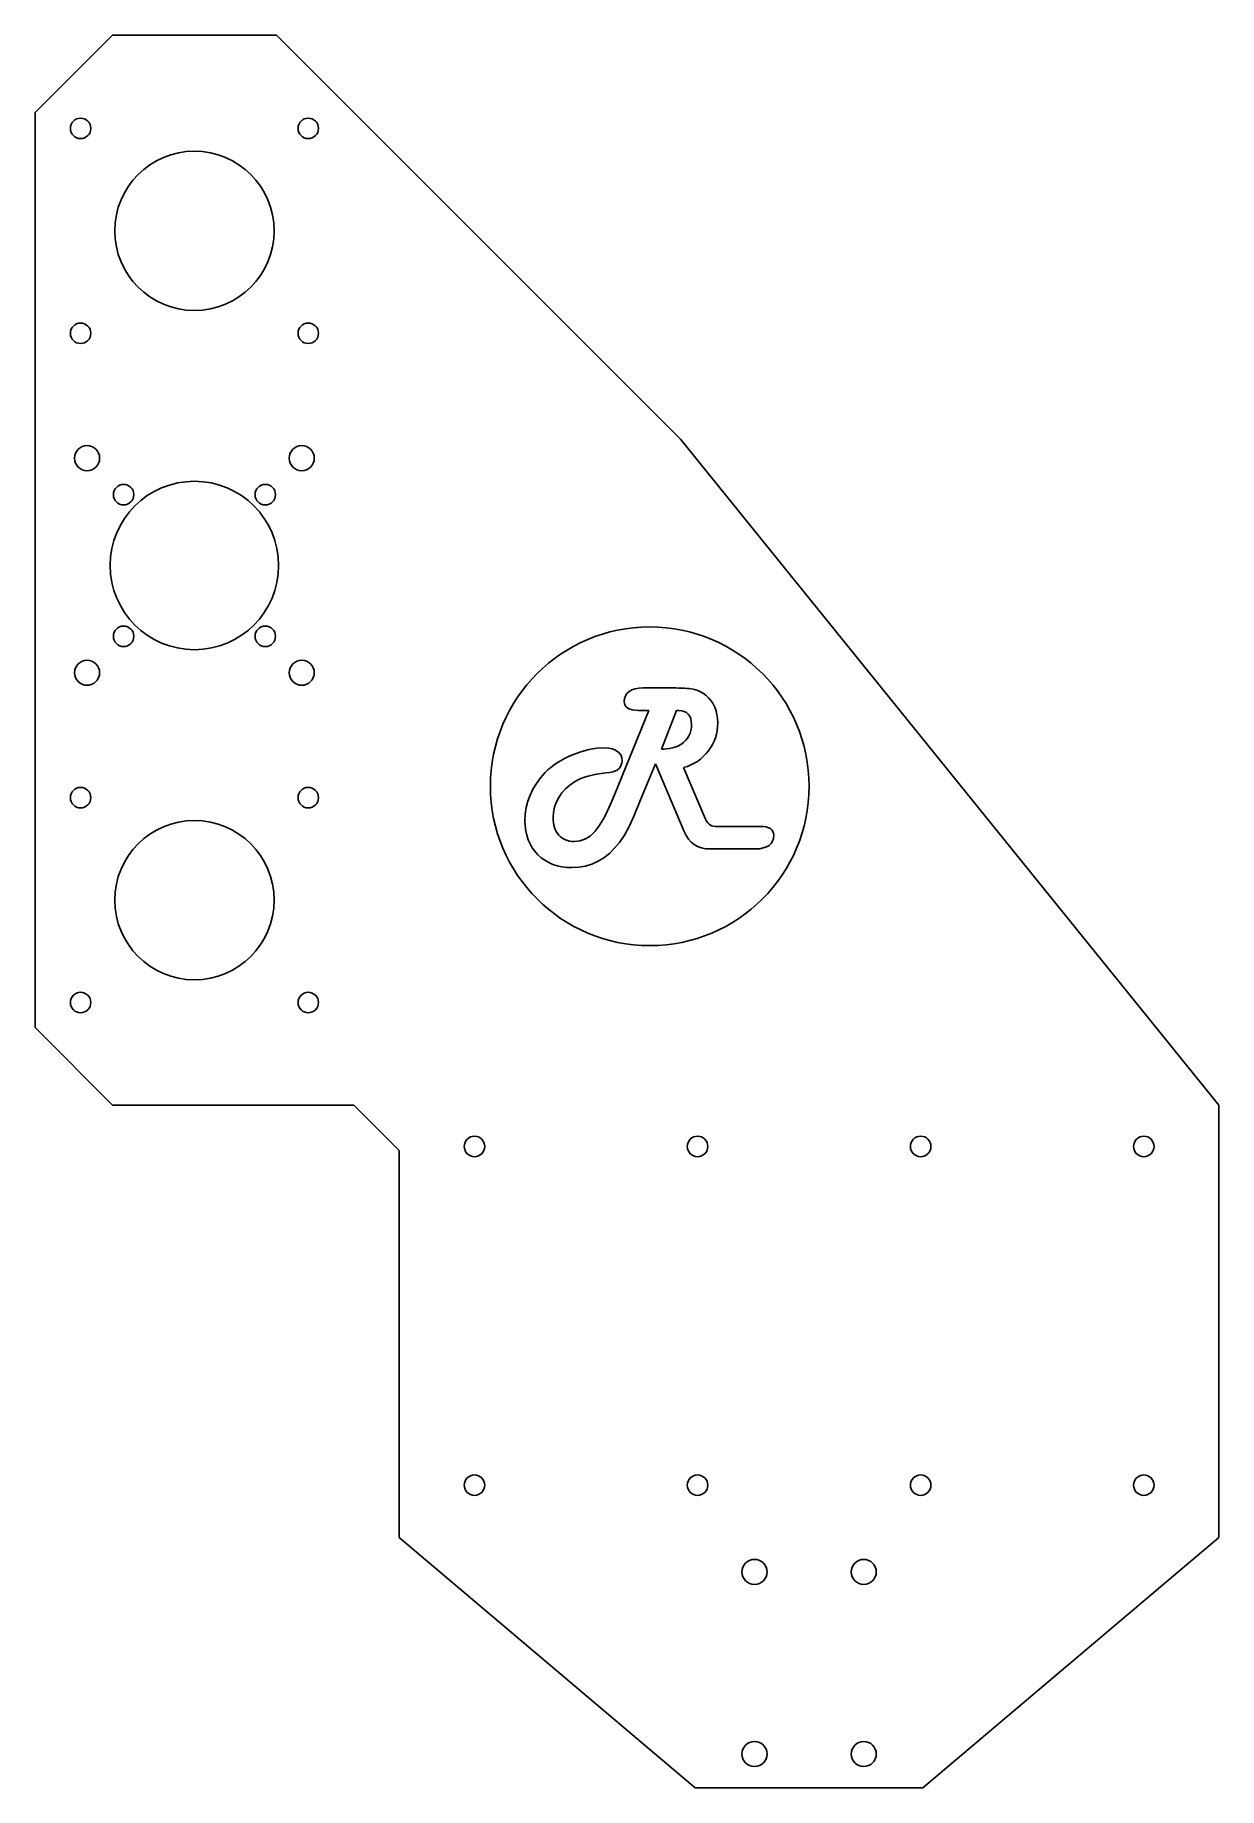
# Model space of a CAD drawing. Header units: millimetres. Extents: x -80 to 180, y -55 to 330.
import ezdxf

# ---------------------------------------------------------------- set-up
doc = ezdxf.new("R2010")
doc.units = ezdxf.units.MM

msp = doc.modelspace()

# ---------------------------------------------------------------- linework, layer by layer
at = {"color": 7, "linetype": 'Continuous'}
for p, q in [((-63, 330), (-80, 313)), ((-63, 330), (-27, 330)), ((61.78, 241.22), (-27, 330)), ((-80, 112), (-80, 313)), ((61.78, 241.22), (180, 95)), ((49.44, 184.29), (49.64, 184.88)), ((49.64, 184.88), (49.98, 185.39)), ((49.98, 185.39), (50.46, 185.81)), ((50.46, 185.81), (51.05, 186.15)), ((51.05, 186.15), (51.76, 186.4)), ((51.76, 186.4), (52.59, 186.54)), ((52.59, 186.54), (53.53, 186.59)), ((53.53, 186.59), (60.72, 186.59)), ((60.72, 186.59), (61.4, 186.58)), ((61.4, 186.58), (62.04, 186.57)), ((62.04, 186.57), (62.63, 186.54)), ((62.63, 186.54), (63.17, 186.51)), ((63.17, 186.51), (63.66, 186.46)), ((63.66, 186.46), (64.11, 186.4)), ((64.11, 186.4), (64.51, 186.34)), ((64.51, 186.34), (64.86, 186.26)), ((64.86, 186.26), (65.52, 186.06)), ((65.52, 186.06), (66.15, 185.76)), ((66.15, 185.76), (66.78, 185.38)), ((66.78, 185.38), (67.39, 184.91)), ((67.39, 184.91), (67.99, 184.35)), ((47.25, 163.09), (54.76, 181.66)), ((49.37, 183.62), (49.44, 184.29)), ((49.42, 183.16), (49.37, 183.62)), ((49.57, 182.76), (49.42, 183.16)), ((49.81, 182.42), (49.57, 182.76)), ((50.16, 182.15), (49.81, 182.42)), ((50.61, 181.93), (50.16, 182.15)), ((51.15, 181.78), (50.61, 181.93)), ((51.79, 181.69), (51.15, 181.78)), ((52.54, 181.66), (51.79, 181.69)), ((54.76, 181.66), (52.54, 181.66)), ((60.88, 181.66), (57.56, 173.14)), ((61.35, 181.66), (60.88, 181.66)), ((62.01, 181.61), (61.35, 181.66)), ((62.58, 181.46), (62.01, 181.61)), ((63.07, 181.21), (62.58, 181.46)), ((63.46, 180.87), (63.07, 181.21)), ((67.99, 184.35), (68.5, 183.74)), ((68.5, 183.74), (68.93, 183.08)), ((68.93, 183.08), (69.29, 182.36)), ((69.29, 182.36), (69.56, 181.59)), ((69.56, 181.59), (69.76, 180.76)), ((63.77, 180.43), (63.46, 180.87)), ((63.99, 179.9), (63.77, 180.43)), ((63.84, 176.64), (64.02, 177.23)), ((64.12, 179.26), (63.99, 179.9)), ((64.02, 177.23), (64.13, 177.86)), ((64.16, 178.52), (64.12, 179.26)), ((64.13, 177.86), (64.16, 178.52)), ((69.79, 177.26), (69.63, 176.45)), ((69.76, 180.76), (69.88, 179.89)), ((69.89, 178.09), (69.79, 177.26)), ((69.88, 179.89), (69.92, 178.95)), ((69.92, 178.95), (69.89, 178.09)), ((41.63, 173.07), (43.4, 173.34)), ((43.4, 173.34), (45.18, 173.44)), ((45.18, 173.44), (45.99, 173.39)), ((45.99, 173.39), (46.71, 173.25)), ((58.19, 173.18), (59.34, 173.3)), ((59.34, 173.3), (60.32, 173.52)), ((60.32, 173.52), (61.16, 173.8)), ((61.16, 173.8), (61.84, 174.18)), ((61.84, 174.18), (62.39, 174.6)), ((62.39, 174.6), (62.85, 175.06)), ((62.85, 175.06), (63.26, 175.55)), ((63.26, 175.55), (63.59, 176.08)), ((63.59, 176.08), (63.84, 176.64)), ((68.34, 173.44), (67.86, 172.75)), ((68.76, 174.16), (68.34, 173.44)), ((69.12, 174.9), (68.76, 174.16)), ((69.4, 175.66), (69.12, 174.9)), ((69.63, 176.45), (69.4, 175.66)), ((33.31, 169.17), (34, 169.71)), ((34, 169.71), (34.74, 170.21)), ((34.74, 170.21), (35.51, 170.69)), ((35.51, 170.69), (36.31, 171.13)), ((36.31, 171.13), (37.16, 171.55)), ((37.16, 171.55), (38.04, 171.94)), ((38.04, 171.94), (39.83, 172.6)), ((39.83, 172.6), (41.63, 173.07)), ((46.71, 173.25), (47.35, 173.01)), ((47.35, 173.01), (47.91, 172.67)), ((47.91, 172.67), (48.37, 172.26)), ((48.68, 169.5), (48.33, 168.99)), ((48.37, 172.26), (48.7, 171.8)), ((48.89, 170.06), (48.68, 169.5)), ((48.7, 171.8), (48.89, 171.27)), ((48.89, 171.27), (48.96, 170.69)), ((48.96, 170.69), (48.89, 170.06)), ((56.26, 169.96), (53.34, 162.88)), ((62.52, 155.09), (56.26, 169.96)), ((57.56, 173.14), (58.19, 173.18)), ((64.04, 169.68), (63.26, 169.36)), ((64.78, 170.05), (64.04, 169.68)), ((65.48, 170.48), (64.78, 170.05)), ((66.14, 170.97), (65.48, 170.48)), ((66.75, 171.51), (66.14, 170.97)), ((67.33, 172.1), (66.75, 171.51)), ((67.86, 172.75), (67.33, 172.1)), ((29.32, 164.38), (30.09, 165.64)), ((30.09, 165.64), (30.99, 166.85)), ((30.99, 166.85), (32.03, 168.01)), ((32.03, 168.01), (32.65, 168.6)), ((32.65, 168.6), (33.31, 169.17)), ((38.47, 165.96), (37.44, 165.25)), ((39.15, 166.34), (38.47, 165.96)), ((39.88, 166.68), (39.15, 166.34)), ((40.66, 166.97), (39.88, 166.68)), ((41.49, 167.24), (40.66, 166.97)), ((42.38, 167.47), (41.49, 167.24)), ((43.32, 167.65), (42.38, 167.47)), ((44.31, 167.81), (43.32, 167.65)), ((45.36, 167.92), (44.31, 167.81)), ((46.2, 168.04), (45.36, 167.92)), ((46.9, 168.18), (46.2, 168.04)), ((47.44, 168.36), (46.9, 168.18)), ((47.84, 168.56), (47.44, 168.36)), ((48.33, 168.99), (47.84, 168.56)), ((63.26, 169.36), (62.44, 169.1)), ((62.44, 169.1), (67.01, 158.27)), ((27.87, 160.35), (28.21, 161.74)), ((28.21, 161.74), (28.7, 163.08)), ((28.7, 163.08), (29.32, 164.38)), ((35.02, 162.53), (34.47, 161.47)), ((35.71, 163.53), (35.02, 162.53)), ((36.51, 164.44), (35.71, 163.53)), ((37.44, 165.25), (36.51, 164.44)), ((46.11, 160.45), (46.68, 161.72)), ((46.68, 161.72), (47.25, 163.09)), ((53.34, 162.88), (52.84, 161.66)), ((27.59, 157.44), (27.66, 158.91)), ((27.66, 158.91), (27.87, 160.35)), ((33.83, 159.27), (33.75, 158.13)), ((33.75, 158.13), (33.77, 157.54)), ((34.07, 160.38), (33.83, 159.27)), ((34.47, 161.47), (34.07, 160.38)), ((44.5, 157.3), (45.03, 158.25)), ((45.03, 158.25), (45.56, 159.29)), ((45.56, 159.29), (46.11, 160.45)), ((51.56, 158.61), (51.21, 157.8)), ((51.95, 159.52), (51.56, 158.61)), ((52.38, 160.54), (51.95, 159.52)), ((52.84, 161.66), (52.38, 160.54)), ((67.01, 158.27), (67.24, 157.78)), ((27.63, 156.31), (27.59, 157.44)), ((27.77, 155.24), (27.63, 156.31)), ((27.99, 154.23), (27.77, 155.24)), ((28.3, 153.27), (27.99, 154.23)), ((33.77, 157.54), (33.83, 156.98)), ((33.83, 156.98), (33.93, 156.45)), ((33.93, 156.45), (34.07, 155.96)), ((34.07, 155.96), (34.24, 155.5)), ((34.24, 155.5), (34.45, 155.06)), ((34.45, 155.06), (34.71, 154.66)), ((34.71, 154.66), (35, 154.3)), ((35, 154.3), (35.33, 153.97)), ((41.43, 153.76), (41.97, 154.15)), ((41.97, 154.15), (42.49, 154.6)), ((42.49, 154.6), (42.99, 155.13)), ((42.99, 155.13), (43.48, 155.75)), ((43.48, 155.75), (43.98, 156.47)), ((43.98, 156.47), (44.5, 157.3)), ((49.43, 154.27), (48.34, 152.68)), ((50.37, 155.99), (49.43, 154.27)), ((50.61, 156.49), (50.37, 155.99)), ((50.89, 157.1), (50.61, 156.49)), ((51.21, 157.8), (50.89, 157.1)), ((62.96, 154.19), (62.52, 155.09)), ((63.48, 153.41), (62.96, 154.19)), ((67.24, 157.78), (67.48, 157.35)), ((67.48, 157.35), (67.75, 156.99)), ((67.75, 156.99), (68.03, 156.7)), ((68.03, 156.7), (68.33, 156.47)), ((68.33, 156.47), (68.65, 156.31)), ((68.65, 156.31), (68.98, 156.21)), ((68.98, 156.21), (69.33, 156.18)), ((69.33, 156.18), (70.19, 156.18)), ((70.19, 156.18), (79.25, 156.18)), ((79.25, 156.18), (79.95, 156.15)), ((79.95, 156.15), (80.56, 156.06)), ((80.56, 156.06), (81.08, 155.91)), ((81.08, 155.91), (81.5, 155.7)), ((81.5, 155.7), (81.82, 155.42)), ((81.82, 155.42), (82.06, 155.09)), ((82.06, 155.09), (82.2, 154.69)), ((82.25, 154.24), (82.18, 153.56)), ((82.2, 154.69), (82.25, 154.24)), ((28.7, 152.36), (28.3, 153.27)), ((29.19, 151.52), (28.7, 152.36)), ((29.77, 150.72), (29.19, 151.52)), ((30.44, 149.98), (29.77, 150.72)), ((35.33, 153.97), (35.68, 153.68)), ((35.68, 153.68), (36.07, 153.44)), ((36.07, 153.44), (36.48, 153.24)), ((36.48, 153.24), (36.91, 153.09)), ((36.91, 153.09), (37.38, 152.98)), ((37.38, 152.98), (37.88, 152.91)), ((37.88, 152.91), (38.4, 152.89)), ((38.4, 152.89), (39.05, 152.92)), ((39.05, 152.92), (39.68, 153.03)), ((39.68, 153.03), (40.28, 153.21)), ((40.28, 153.21), (40.87, 153.45)), ((40.87, 153.45), (41.43, 153.76)), ((46.13, 150.25), (44.93, 149.3)), ((47.27, 151.38), (46.13, 150.25)), ((48.34, 152.68), (47.27, 151.38)), ((64.07, 152.75), (63.48, 153.41)), ((64.76, 152.21), (64.07, 152.75)), ((65.51, 151.79), (64.76, 152.21)), ((66.34, 151.48), (65.51, 151.79)), ((67.25, 151.3), (66.34, 151.48)), ((68.24, 151.25), (67.25, 151.3)), ((78.23, 151.25), (68.24, 151.25)), ((79.15, 151.3), (78.23, 151.25)), ((79.94, 151.45), (79.15, 151.3)), ((80.63, 151.69), (79.94, 151.45)), ((81.21, 152.03), (80.63, 151.69)), ((81.66, 152.46), (81.21, 152.03)), ((81.99, 152.97), (81.66, 152.46)), ((82.18, 153.56), (81.99, 152.97)), ((31.18, 149.31), (30.44, 149.98)), ((31.97, 148.74), (31.18, 149.31)), ((32.82, 148.25), (31.97, 148.74)), ((33.73, 147.85), (32.82, 148.25)), ((34.68, 147.54), (33.73, 147.85)), ((35.69, 147.32), (34.68, 147.54)), ((36.76, 147.18), (35.69, 147.32)), ((37.88, 147.14), (36.76, 147.18)), ((39.42, 147.22), (37.88, 147.14)), ((40.9, 147.48), (39.42, 147.22)), ((42.31, 147.91), (40.9, 147.48)), ((43.65, 148.52), (42.31, 147.91)), ((44.93, 149.3), (43.65, 148.52)), ((-80, 112), (-63, 95)), ((-10, 95), (-63, 95)), ((-10, 95), (0, 85)), ((180, 95), (180, 0)), ((0, 0), (0, 85)), ((65, -55), (0, 0)), ((115, -55), (180, 0)), ((65, -55), (115, -55))]:
    msp.add_line(p, q, dxfattribs=at)
for centre, radius in [((-70, 309.5), 2.25), ((-20, 309.5), 2.25), ((-45, 287), 17.5), ((-70, 264.5), 2.25), ((-20, 264.5), 2.25), ((-68.57, 237.07), 2.75), ((-21.43, 237.07), 2.75), ((-45, 213.5), 18.5), ((-60.56, 229.06), 2.25), ((-29.44, 229.06), 2.25), ((-60.56, 197.94), 2.25), ((-29.44, 197.94), 2.25), ((55, 165), 35), ((-68.57, 189.93), 2.75), ((-21.43, 189.93), 2.75), ((-70, 162.5), 2.25), ((-20, 162.5), 2.25), ((-45, 140), 17.5), ((-70, 117.5), 2.25), ((-20, 117.5), 2.25), ((16.5, 85.9), 2.25), ((65.5, 85.9), 2.25), ((114.5, 85.9), 2.25), ((163.5, 85.9), 2.25), ((16.5, 11.5), 2.25), ((65.5, 11.5), 2.25), ((114.5, 11.5), 2.25), ((163.5, 11.5), 2.25), ((78, -7.55), 2.75), ((102, -7.55), 2.75), ((78, -47.55), 2.75), ((102, -47.55), 2.75)]:
    msp.add_circle(centre, radius, dxfattribs=at)

doc.saveas('drawing.dxf')
